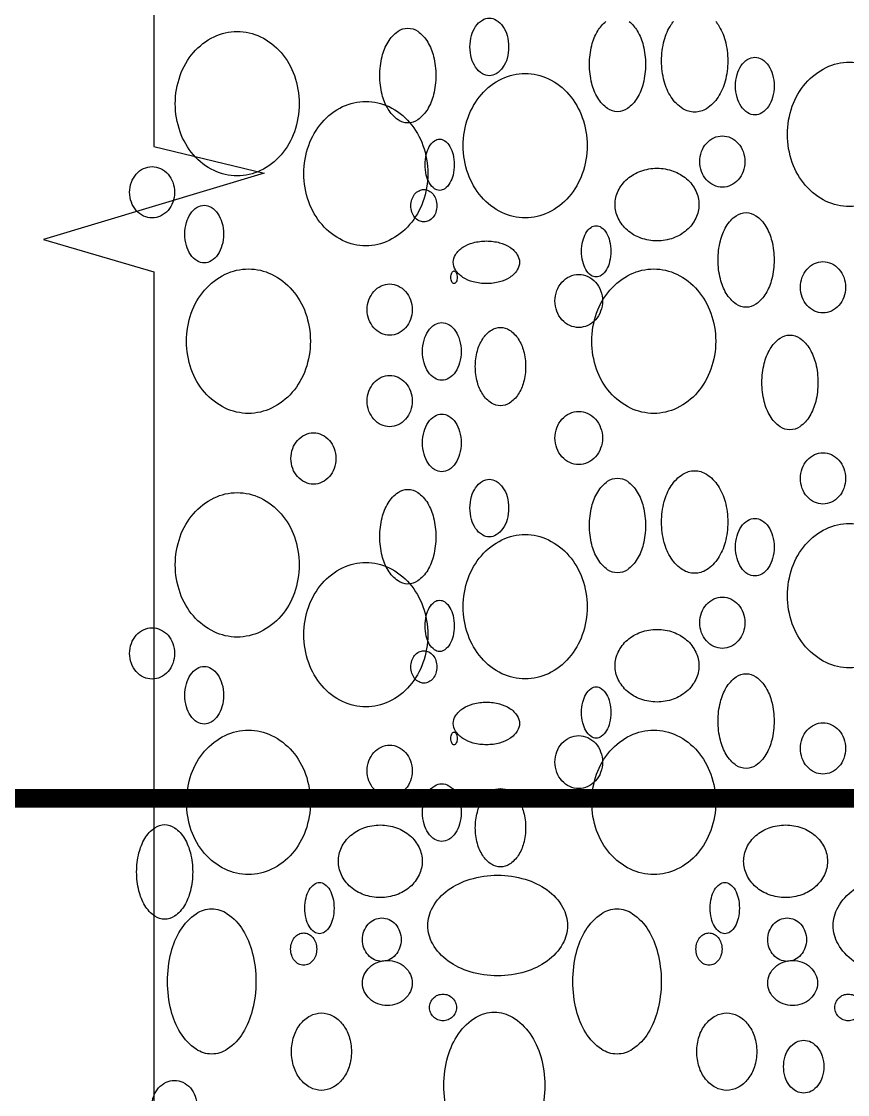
# Model space of a CAD drawing. Header units: millimetres. Extents: x 3355 to 129505, y 4600 to 34300.
# Drawn here: x 115494 to 116138, y 18351 to 19188 of the extents above; entities that cross this region are included whole.
import ezdxf

# ---------------------------------------------------------------- set-up
doc = ezdxf.new("R2010")
doc.units = ezdxf.units.MM
doc.header["$LTSCALE"] = 800
doc.layers.add('S', color=4, linetype='Continuous')

msp = doc.modelspace()

# ---------------------------------------------------------------- linework, layer by layer
at = {"color": 7}
msp.add_lwpolyline([(115597.23211, 21614.47634), (115597.23211, 19090.31967), (115683.15856, 19069.37323), (115511.30566, 19017.81736), (115597.23211, 18992.49816), (115597.23211, 18049.67851)], dxfattribs=at)
at = {"color": 9}
for points in [[(115843.66706, 19167.83528, -0.067900109), (115844.88548, 19176.76606, -0.080164174), (115848.082, 19183.71442, -0.107092999), (115853.31727, 19188.75312, -0.139110607), (115858.74059, 19190.29178, -0.139110607), (115864.1639, 19188.75312, -0.107092999), (115869.39918, 19183.71442, -0.080164174), (115872.59569, 19176.76606, -0.067900109), (115873.81411, 19167.83528, -0.067900109), (115872.59569, 19158.9045, -0.080164174), (115869.39918, 19151.95614, -0.107092999), (115864.1639, 19146.91744, -0.139110607), (115858.74059, 19145.37878, -0.139110607), (115853.31727, 19146.91744, -0.107092999), (115848.082, 19151.95614, -0.080164174), (115844.88548, 19158.9045, -0.067900109)], [(115773.39944, 19145.52374, -0.060179353), (115775.18668, 19160.31924, -0.07363494), (115779.7966, 19171.6165, -0.106843714), (115787.57174, 19180.00758, -0.15384686), (115795.2407, 19182.42448, -0.15384686), (115802.90966, 19180.00758, -0.106843714), (115810.6848, 19171.6165, -0.07363494), (115815.29472, 19160.31924, -0.060179353), (115817.08196, 19145.52374, -0.060179353), (115815.29472, 19130.72825, -0.07363494), (115810.6848, 19119.43099, -0.106843714), (115802.90966, 19111.03991, -0.15384686), (115795.2407, 19108.62301, -0.15384686), (115787.57174, 19111.03991, -0.106843714), (115779.7966, 19119.43099, -0.07363494), (115775.18668, 19130.72825, -0.060179353)], [(115613.95343, 19123.55906, -0.085569179), (115617.73233, 19145.47837, -0.092167427), (115628.09925, 19163.36569, -0.10334543), (115644.1486, 19175.713, -0.112926611), (115662.25029, 19179.85414, -0.112926611), (115680.35198, 19175.713, -0.10334543), (115696.40133, 19163.36569, -0.092167427), (115706.76825, 19145.47837, -0.085569179), (115710.54715, 19123.55906, -0.085569179), (115706.76825, 19101.63975, -0.092167427), (115696.40133, 19083.75243, -0.10334543), (115680.35198, 19071.40512, -0.112926611), (115662.25029, 19067.26398, -0.112926611), (115644.1486, 19071.40512, -0.10334543), (115628.09925, 19083.75243, -0.092167427), (115617.73233, 19101.63975, -0.085569179)], [(116050.65355, 19137.34365, -0.067900109), (116051.87197, 19146.27443, -0.080164174), (116055.06848, 19153.22279, -0.107092999), (116060.30376, 19158.26149, -0.139110607), (116065.72707, 19159.80015, -0.139110607), (116071.15038, 19158.26149, -0.107092999), (116076.38566, 19153.22279, -0.080164174), (116079.58217, 19146.27443, -0.067900109), (116080.80059, 19137.34365, -0.067900109), (116079.58217, 19128.41287, -0.080164174), (116076.38566, 19121.46451, -0.107092999), (116071.15038, 19116.42581, -0.139110607), (116065.72707, 19114.88715, -0.139110607), (116060.30376, 19116.42581, -0.107092999), (116055.06848, 19121.46451, -0.080164174), (116051.87197, 19128.41287, -0.067900109)], [(116091.11171, 19099.60136, -0.085569179), (116094.89062, 19121.52067, -0.092167427), (116105.25754, 19139.40799, -0.10334543), (116121.30689, 19151.7553, -0.112926611), (116139.40858, 19155.89644, -0.112926611), (116157.51027, 19151.7553, -0.10334543), (116173.55962, 19139.40799, -0.092167427), (116183.92653, 19121.52067, -0.085569179), (116187.70544, 19099.60136, -0.085569179), (116183.92653, 19077.68205, -0.092167427), (116173.55962, 19059.79473, -0.10334543), (116157.51027, 19047.44742, -0.112926611), (116139.40858, 19043.30628, -0.112926611), (116121.30689, 19047.44742, -0.10334543), (116105.25754, 19059.79473, -0.092167427), (116094.89062, 19077.68205, -0.085569179)], [(115838.37035, 19090.88948, -0.085569179), (115842.14925, 19112.80879, -0.092167427), (115852.51617, 19130.69611, -0.10334543), (115868.56552, 19143.04342, -0.112926611), (115886.66721, 19147.18455, -0.112926611), (115904.7689, 19143.04342, -0.10334543), (115920.81825, 19130.69611, -0.092167427), (115931.18517, 19112.80879, -0.085569179), (115934.96407, 19090.88948, -0.085569179), (115931.18517, 19068.97017, -0.092167427), (115920.81825, 19051.08284, -0.10334543), (115904.7689, 19038.73553, -0.112926611), (115886.66721, 19034.5944, -0.112926611), (115868.56552, 19038.73553, -0.10334543), (115852.51617, 19051.08284, -0.092167427), (115842.14925, 19068.97017, -0.085569179)], [(115714.17846, 19069.10973, -0.085569179), (115717.95736, 19091.02904, -0.092167427), (115728.32428, 19108.91636, -0.10334543), (115744.37363, 19121.26367, -0.112926611), (115762.47532, 19125.40481, -0.112926611), (115780.57701, 19121.26367, -0.10334543), (115796.62636, 19108.91636, -0.092167427), (115806.99328, 19091.02904, -0.085569179), (115810.77218, 19069.10973, -0.085569179), (115806.99328, 19047.19042, -0.092167427), (115796.62636, 19029.3031, -0.10334543), (115780.57701, 19016.95579, -0.112926611), (115762.47532, 19012.81465, -0.112926611), (115744.37363, 19016.95579, -0.10334543), (115728.32428, 19029.3031, -0.092167427), (115717.95736, 19047.19042, -0.085569179)], [(116022.83806, 19078.46438, -0.087324837), (116024.20514, 19086.23227, -0.093143793), (116027.9738, 19092.60332, -0.102758176), (116033.77959, 19096.98111, -0.110770361), (116040.37259, 19098.45987, -0.110770361), (116046.96558, 19096.98111, -0.102758176), (116052.77137, 19092.60332, -0.093143793), (116056.54003, 19086.23227, -0.087324837), (116057.90712, 19078.46438, -0.087324837), (116056.54003, 19070.69649, -0.093143793), (116052.77137, 19064.32543, -0.102758176), (116046.96558, 19059.94765, -0.110770361), (116040.37259, 19058.46889, -0.110770361), (116033.77959, 19059.94765, -0.102758176), (116027.9738, 19064.32543, -0.093143793), (116024.20514, 19070.69649, -0.087324837)], [(115808.64434, 19075.99506, -0.057953173), (115809.5788, 19084.03014, -0.071605394), (115811.97806, 19090.13401, -0.106462218), (115816.06172, 19094.70073, -0.158574013), (115820.02638, 19095.99055, -0.158574013), (115823.99103, 19094.70073, -0.106462218), (115828.07469, 19090.13401, -0.071605394), (115830.47396, 19084.03014, -0.057953173), (115831.40841, 19075.99506, -0.057953173), (115830.47396, 19067.95999, -0.071605394), (115828.07469, 19061.85611, -0.106462218), (115823.99103, 19057.28939, -0.158574013), (115820.02638, 19055.99957, -0.158574013), (115816.06172, 19057.28939, -0.106462218), (115811.97806, 19061.85611, -0.071605394), (115809.5788, 19067.95999, -0.057953173)], [(115578.36171, 19054.50675, -0.087324837), (115579.72879, 19062.27464, -0.093143793), (115583.49745, 19068.64569, -0.102758176), (115589.30324, 19073.02348, -0.110770361), (115595.89624, 19074.50224, -0.110770361), (115602.48923, 19073.02348, -0.102758176), (115608.29502, 19068.64569, -0.093143793), (115612.06368, 19062.27464, -0.087324837), (115613.43077, 19054.50675, -0.087324837), (115612.06368, 19046.73886, -0.093143793), (115608.29502, 19040.3678, -0.102758176), (115602.48923, 19035.99002, -0.110770361), (115595.89624, 19034.51126, -0.110770361), (115589.30324, 19035.99002, -0.102758176), (115583.49745, 19040.3678, -0.093143793), (115579.72879, 19046.73886, -0.087324837)], [(115989.44117, 19016.64649, -0.086347345), (115976.72865, 19018.85836, -0.092604856), (115966.33141, 19024.93936, -0.103088593), (115959.16894, 19034.33294, -0.111962516), (115956.75904, 19044.96013, -0.111962516), (115959.16894, 19055.58732, -0.103088593), (115966.33141, 19064.9809, -0.092604856), (115976.72865, 19071.0619, -0.086347345), (115989.44117, 19073.27377, -0.086347345), (116002.15368, 19071.0619, -0.092604856), (116012.55092, 19064.9809, -0.103088593), (116019.71339, 19055.58732, -0.111962516), (116022.12329, 19044.96013, -0.111962516), (116019.71339, 19034.33294, -0.103088593), (116012.55092, 19024.93936, -0.092604856), (116002.15368, 19018.85836, -0.086347345)], [(115797.56983, 19044.01449, -0.080624929), (115798.37188, 19048.9561, -0.089212048), (115800.54317, 19052.93292, -0.104832932), (115803.95348, 19055.71439, -0.11938262), (115807.72143, 19056.62705, -0.11938262), (115811.48938, 19055.71439, -0.104832932), (115814.8997, 19052.93292, -0.089212048), (115817.07099, 19048.9561, -0.080624929), (115817.87304, 19044.01449, -0.080624929), (115817.07099, 19039.07288, -0.089212048), (115814.8997, 19035.09606, -0.104832932), (115811.48938, 19032.31459, -0.11938262), (115807.72143, 19031.40193, -0.11938262), (115803.95348, 19032.31459, -0.104832932), (115800.54317, 19035.09606, -0.089212048), (115798.37188, 19039.07288, -0.080624929)], [(115621.42898, 19021.91112, -0.067900109), (115622.6474, 19030.8419, -0.080164174), (115625.84392, 19037.79026, -0.107092999), (115631.07919, 19042.82896, -0.139110607), (115636.50251, 19044.36762, -0.139110607), (115641.92582, 19042.82896, -0.107092999), (115647.1611, 19037.79026, -0.080164174), (115650.35761, 19030.8419, -0.067900109), (115651.57603, 19021.91112, -0.067900109), (115650.35761, 19012.98034, -0.080164174), (115647.1611, 19006.03198, -0.107092999), (115641.92582, 19000.99328, -0.139110607), (115636.50251, 18999.45463, -0.139110607), (115631.07919, 19000.99328, -0.107092999), (115625.84392, 19006.03198, -0.080164174), (115622.6474, 19012.98034, -0.067900109)], [(116037.03482, 19001.77754, -0.060179353), (116038.82206, 19016.57304, -0.07363494), (116043.43198, 19027.8703, -0.106843714), (116051.20712, 19036.26138, -0.15384686), (116058.87608, 19038.67827, -0.15384686), (116066.54504, 19036.26138, -0.106843714), (116074.32018, 19027.8703, -0.07363494), (116078.9301, 19016.57304, -0.060179353), (116080.71734, 19001.77754, -0.060179353), (116078.9301, 18986.98204, -0.07363494), (116074.32018, 18975.68478, -0.106843714), (116066.54504, 18967.29371, -0.15384686), (116058.87608, 18964.87681, -0.15384686), (116051.20712, 18967.29371, -0.106843714), (116043.43198, 18975.68478, -0.07363494), (116038.82206, 18986.98204, -0.060179353)], [(115930.65739, 19008.47787, -0.057953173), (115931.59185, 19016.51294, -0.071605394), (115933.99111, 19022.61681, -0.106462218), (115938.07477, 19027.18354, -0.158574013), (115942.03943, 19028.47336, -0.158574013), (115946.00408, 19027.18354, -0.106462218), (115950.08774, 19022.61681, -0.071605394), (115952.48701, 19016.51294, -0.057953173), (115953.42146, 19008.47787, -0.057953173), (115952.48701, 19000.44279, -0.071605394), (115950.08774, 18994.33892, -0.106462218), (115946.00408, 18989.77219, -0.158574013), (115942.03943, 18988.48238, -0.158574013), (115938.07477, 18989.77219, -0.106462218), (115933.99111, 18994.33892, -0.071605394), (115931.59185, 19000.44279, -0.057953173)], [(115830.62209, 18999.93252, -0.144079947), (115832.36661, 19005.86085, -0.107177159), (115838.19055, 19011.67871, -0.077931157), (115846.15515, 19015.19533, -0.065152289), (115856.46241, 19016.54414, -0.065152289), (115866.76967, 19015.19533, -0.077931157), (115874.73427, 19011.67871, -0.107177159), (115880.5582, 19005.86085, -0.144079947), (115882.30273, 18999.93252, -0.144079947), (115880.5582, 18994.00418, -0.107177159), (115874.73427, 18988.18633, -0.077931157), (115866.76967, 18984.6697, -0.065152289), (115856.46241, 18983.32089, -0.065152289), (115846.15515, 18984.6697, -0.077931157), (115838.19055, 18988.18633, -0.107177159), (115832.36661, 18994.00418, -0.144079947)], [(116101.27497, 18980.45562, -0.087324837), (116102.64206, 18988.22352, -0.093143793), (116106.41072, 18994.59457, -0.102758176), (116112.21651, 18998.97235, -0.110770361), (116118.8095, 19000.45111, -0.110770361), (116125.4025, 18998.97235, -0.102758176), (116131.20829, 18994.59457, -0.093143793), (116134.97695, 18988.22352, -0.087324837), (116136.34403, 18980.45562, -0.087324837), (116134.97695, 18972.68773, -0.093143793), (116131.20829, 18966.31668, -0.102758176), (116125.4025, 18961.93889, -0.110770361), (116118.8095, 18960.46013, -0.110770361), (116112.21651, 18961.93889, -0.102758176), (116106.41072, 18966.31668, -0.093143793), (116102.64206, 18972.68773, -0.087324837)], [(115622.66869, 18938.43139, -0.085569179), (115626.4476, 18960.3507, -0.092167427), (115636.81452, 18978.23802, -0.10334543), (115652.86386, 18990.58533, -0.112926611), (115670.96555, 18994.72647, -0.112926611), (115689.06725, 18990.58533, -0.10334543), (115705.11659, 18978.23802, -0.092167427), (115715.48351, 18960.3507, -0.085569179), (115719.26242, 18938.43139, -0.085569179), (115715.48351, 18916.51208, -0.092167427), (115705.11659, 18898.62476, -0.10334543), (115689.06725, 18886.27745, -0.112926611), (115670.96555, 18882.13631, -0.112926611), (115652.86386, 18886.27745, -0.10334543), (115636.81452, 18898.62476, -0.092167427), (115626.4476, 18916.51208, -0.085569179)], [(115828.77628, 18988.2473, -0.05109978), (115828.98025, 18990.2379, -0.06494859), (115829.49709, 18991.72766, -0.104203165), (115830.4036, 18992.86881, -0.174703298), (115831.23728, 18993.16927, -0.174703298), (115832.07097, 18992.86881, -0.104203165), (115832.97748, 18991.72766, -0.06494859), (115833.49432, 18990.2379, -0.05109978), (115833.69829, 18988.2473, -0.05109978), (115833.49432, 18986.25671, -0.06494859), (115832.97748, 18984.76695, -0.104203165), (115832.07097, 18983.6258, -0.174703298), (115831.23728, 18983.32534, -0.174703298), (115830.4036, 18983.6258, -0.104203165), (115829.49709, 18984.76695, -0.06494859), (115828.98025, 18986.25671, -0.05109978)], [(115928.43469, 18949.12936, -0.108817981), (115921.45387, 18950.66685, -0.102186017), (115915.34417, 18955.18954, -0.094020985), (115911.3604, 18961.79931, -0.08896323), (115909.92191, 18969.8201, -0.08896323), (115911.3604, 18977.84088, -0.094020985), (115915.34417, 18984.45066, -0.102186017), (115921.45387, 18988.97335, -0.108817981), (115928.43469, 18990.51083, -0.108817981), (115935.41551, 18988.97335, -0.102186017), (115941.5252, 18984.45066, -0.094020985), (115945.50897, 18977.84088, -0.08896323), (115946.94747, 18969.8201, -0.08896323), (115945.50897, 18961.79931, -0.094020985), (115941.5252, 18955.18954, -0.102186017), (115935.41551, 18950.66685, -0.108817981)], [(115938.59538, 18938.43139, -0.085569179), (115942.37428, 18960.3507, -0.092167427), (115952.7412, 18978.23802, -0.10334543), (115968.79055, 18990.58533, -0.112926611), (115986.89224, 18994.72647, -0.112926611), (116004.99393, 18990.58533, -0.10334543), (116021.04328, 18978.23802, -0.092167427), (116031.4102, 18960.3507, -0.085569179), (116035.1891, 18938.43139, -0.085569179), (116031.4102, 18916.51208, -0.092167427), (116021.04328, 18898.62476, -0.10334543), (116004.99393, 18886.27745, -0.112926611), (115986.89224, 18882.13631, -0.112926611), (115968.79055, 18886.27745, -0.10334543), (115952.7412, 18898.62476, -0.092167427), (115942.37428, 18916.51208, -0.085569179)], [(115763.56017, 18963.03185, -0.087324837), (115764.92726, 18970.79975, -0.093143793), (115768.69592, 18977.1708, -0.102758176), (115774.50171, 18981.54858, -0.110770361), (115781.0947, 18983.02734, -0.110770361), (115787.6877, 18981.54858, -0.102758176), (115793.49349, 18977.1708, -0.093143793), (115797.26215, 18970.79975, -0.087324837), (115798.62923, 18963.03185, -0.087324837), (115797.26215, 18955.26396, -0.093143793), (115793.49349, 18948.89291, -0.102758176), (115787.6877, 18944.51513, -0.110770361), (115781.0947, 18943.03636, -0.110770361), (115774.50171, 18944.51513, -0.102758176), (115768.69592, 18948.89291, -0.093143793), (115764.92726, 18955.26396, -0.087324837)], [(115806.62745, 18930.43623, -0.067900109), (115807.84587, 18939.36701, -0.080164174), (115811.04238, 18946.31537, -0.107092999), (115816.27766, 18951.35407, -0.139110607), (115821.70097, 18952.89273, -0.139110607), (115827.12428, 18951.35407, -0.107092999), (115832.35956, 18946.31537, -0.080164174), (115835.55607, 18939.36701, -0.067900109), (115836.77449, 18930.43623, -0.067900109), (115835.55607, 18921.50545, -0.080164174), (115832.35956, 18914.55709, -0.107092999), (115827.12428, 18909.51839, -0.139110607), (115821.70097, 18907.97973, -0.139110607), (115816.27766, 18909.51839, -0.107092999), (115811.04238, 18914.55709, -0.080164174), (115807.84587, 18921.50545, -0.067900109)], [(115847.81893, 18918.63773, -0.065152338), (115849.41114, 18930.80495, -0.077931198), (115853.56234, 18940.20678, -0.107177159), (115860.43005, 18947.08165, -0.144079855), (115867.42816, 18949.14097, -0.144079855), (115874.42628, 18947.08165, -0.107177159), (115881.29398, 18940.20678, -0.077931198), (115885.44519, 18930.80495, -0.065152338), (115887.03739, 18918.63773, -0.065152338), (115885.44519, 18906.47051, -0.077931198), (115881.29398, 18897.06869, -0.107177159), (115874.42628, 18890.19382, -0.144079855), (115867.42816, 18888.13449, -0.144079855), (115860.43005, 18890.19382, -0.107177159), (115853.56234, 18897.06869, -0.077931198), (115849.41114, 18906.47051, -0.065152338)], [(116071.22318, 18906.2646, -0.060179353), (116073.01042, 18921.06009, -0.07363494), (116077.62033, 18932.35735, -0.106843714), (116085.39548, 18940.74843, -0.15384686), (116093.06444, 18943.16533, -0.15384686), (116100.73339, 18940.74843, -0.106843714), (116108.50854, 18932.35735, -0.07363494), (116113.11845, 18921.06009, -0.060179353), (116114.90569, 18906.2646, -0.060179353), (116113.11845, 18891.4691, -0.07363494), (116108.50854, 18880.17184, -0.106843714), (116100.73339, 18871.78076, -0.15384686), (116093.06444, 18869.36386, -0.15384686), (116085.39548, 18871.78076, -0.106843714), (116077.62033, 18880.17184, -0.07363494), (116073.01042, 18891.4691, -0.060179353)], [(115763.56017, 18891.78291, -0.087324837), (115764.92726, 18899.5508, -0.093143793), (115768.69592, 18905.92186, -0.102758176), (115774.50171, 18910.29964, -0.110770361), (115781.0947, 18911.7784, -0.110770361), (115787.6877, 18910.29964, -0.102758176), (115793.49349, 18905.92186, -0.093143793), (115797.26215, 18899.5508, -0.087324837), (115798.62923, 18891.78291, -0.087324837), (115797.26215, 18884.01502, -0.093143793), (115793.49349, 18877.64396, -0.102758176), (115787.6877, 18873.26618, -0.110770361), (115781.0947, 18871.78742, -0.110770361), (115774.50171, 18873.26618, -0.102758176), (115768.69592, 18877.64396, -0.093143793), (115764.92726, 18884.01502, -0.087324837)], [(115806.62745, 18859.18728, -0.067900109), (115807.84587, 18868.11806, -0.080164174), (115811.04238, 18875.06643, -0.107092999), (115816.27766, 18880.10513, -0.139110607), (115821.70097, 18881.64378, -0.139110607), (115827.12428, 18880.10513, -0.107092999), (115832.35956, 18875.06643, -0.080164174), (115835.55607, 18868.11806, -0.067900109), (115836.77449, 18859.18728, -0.067900109), (115835.55607, 18850.2565, -0.080164174), (115832.35956, 18843.30814, -0.107092999), (115827.12428, 18838.26944, -0.139110607), (115821.70097, 18836.73079, -0.139110607), (115816.27766, 18838.26944, -0.107092999), (115811.04238, 18843.30814, -0.080164174), (115807.84587, 18850.2565, -0.067900109)], [(115928.43469, 18842.2559, -0.108817981), (115921.45387, 18843.79339, -0.102186017), (115915.34417, 18848.31608, -0.094020985), (115911.3604, 18854.92585, -0.08896323), (115909.92191, 18862.94664, -0.08896323), (115911.3604, 18870.96742, -0.094020985), (115915.34417, 18877.5772, -0.102186017), (115921.45387, 18882.09989, -0.108817981), (115928.43469, 18883.63737, -0.108817981), (115935.41551, 18882.09989, -0.102186017), (115941.5252, 18877.5772, -0.094020985), (115945.50897, 18870.96742, -0.08896323), (115946.94747, 18862.94664, -0.08896323), (115945.50897, 18854.92585, -0.094020985), (115941.5252, 18848.31608, -0.102186017), (115935.41551, 18843.79339, -0.108817981)], [(115704.14303, 18846.9964, -0.087324837), (115705.51012, 18854.76429, -0.093143793), (115709.27878, 18861.13535, -0.102758176), (115715.08457, 18865.51313, -0.110770361), (115721.67756, 18866.99189, -0.110770361), (115728.27056, 18865.51313, -0.102758176), (115734.07635, 18861.13535, -0.093143793), (115737.84501, 18854.76429, -0.087324837), (115739.21209, 18846.9964, -0.087324837), (115737.84501, 18839.22851, -0.093143793), (115734.07635, 18832.85745, -0.102758176), (115728.27056, 18828.47967, -0.110770361), (115721.67756, 18827.00091, -0.110770361), (115715.08457, 18828.47967, -0.102758176), (115709.27878, 18832.85745, -0.093143793), (115705.51012, 18839.22851, -0.087324837)], [(116101.27497, 18831.48048, -0.087324837), (116102.64206, 18839.24837, -0.093143793), (116106.41072, 18845.61942, -0.102758176), (116112.21651, 18849.99721, -0.110770361), (116118.8095, 18851.47597, -0.110770361), (116125.4025, 18849.99721, -0.102758176), (116131.20829, 18845.61942, -0.093143793), (116134.97695, 18839.24837, -0.087324837), (116136.34403, 18831.48048, -0.087324837), (116134.97695, 18823.71259, -0.093143793), (116131.20829, 18817.34153, -0.102758176), (116125.4025, 18812.96375, -0.110770361), (116118.8095, 18811.48499, -0.110770361), (116112.21651, 18812.96375, -0.102758176), (116106.41072, 18817.34153, -0.093143793), (116102.64206, 18823.71259, -0.087324837)], [(115843.66706, 18808.35197, -0.067900109), (115844.88548, 18817.28275, -0.080164174), (115848.082, 18824.23111, -0.107092999), (115853.31727, 18829.26981, -0.139110607), (115858.74059, 18830.80847, -0.139110607), (115864.1639, 18829.26981, -0.107092999), (115869.39918, 18824.23111, -0.080164174), (115872.59569, 18817.28275, -0.067900109), (115873.81411, 18808.35197, -0.067900109), (115872.59569, 18799.42119, -0.080164174), (115869.39918, 18792.47283, -0.107092999), (115864.1639, 18787.43413, -0.139110607), (115858.74059, 18785.89547, -0.139110607), (115853.31727, 18787.43413, -0.107092999), (115848.082, 18792.47283, -0.080164174), (115844.88548, 18799.42119, -0.067900109)], [(115936.80979, 18794.75232, -0.060179353), (115938.59703, 18809.54782, -0.07363494), (115943.20695, 18820.84508, -0.106843714), (115950.98209, 18829.23615, -0.15384686), (115958.65105, 18831.65305, -0.15384686), (115966.32001, 18829.23615, -0.106843714), (115974.09515, 18820.84508, -0.07363494), (115978.70507, 18809.54782, -0.060179353), (115980.49231, 18794.75232, -0.060179353), (115978.70507, 18779.95682, -0.07363494), (115974.09515, 18768.65956, -0.106843714), (115966.32001, 18760.26848, -0.15384686), (115958.65105, 18757.85159, -0.15384686), (115950.98209, 18760.26848, -0.106843714), (115943.20695, 18768.65956, -0.07363494), (115938.59703, 18779.95682, -0.060179353)], [(115992.94545, 18797.46206, -0.065496378), (115995.04243, 18813.40181, -0.078216269), (116000.51391, 18825.72917, -0.107176318), (116009.55425, 18834.73377, -0.143441845), (116018.78581, 18837.43779, -0.143441845), (116028.01737, 18834.73377, -0.107176318), (116037.05771, 18825.72917, -0.078216269), (116042.52919, 18813.40181, -0.065496378), (116044.62618, 18797.46206, -0.065496378), (116042.52919, 18781.52231, -0.078216269), (116037.05771, 18769.19495, -0.107176318), (116028.01737, 18760.19035, -0.143441845), (116018.78581, 18757.48633, -0.143441845), (116009.55425, 18760.19035, -0.107176318), (116000.51391, 18769.19495, -0.078216269), (115995.04243, 18781.52231, -0.065496378)], [(115773.39944, 18786.04043, -0.060179353), (115775.18668, 18800.83593, -0.07363494), (115779.7966, 18812.13319, -0.106843714), (115787.57174, 18820.52427, -0.15384686), (115795.2407, 18822.94117, -0.15384686), (115802.90966, 18820.52427, -0.106843714), (115810.6848, 18812.13319, -0.07363494), (115815.29472, 18800.83593, -0.060179353), (115817.08196, 18786.04043, -0.060179353), (115815.29472, 18771.24493, -0.07363494), (115810.6848, 18759.94768, -0.106843714), (115802.90966, 18751.5566, -0.15384686), (115795.2407, 18749.1397, -0.15384686), (115787.57174, 18751.5566, -0.106843714), (115779.7966, 18759.94768, -0.07363494), (115775.18668, 18771.24493, -0.060179353)], [(115613.95343, 18764.07575, -0.085569179), (115617.73233, 18785.99506, -0.092167427), (115628.09925, 18803.88238, -0.10334543), (115644.1486, 18816.22969, -0.112926611), (115662.25029, 18820.37083, -0.112926611), (115680.35198, 18816.22969, -0.10334543), (115696.40133, 18803.88238, -0.092167427), (115706.76825, 18785.99506, -0.085569179), (115710.54715, 18764.07575, -0.085569179), (115706.76825, 18742.15644, -0.092167427), (115696.40133, 18724.26912, -0.10334543), (115680.35198, 18711.92181, -0.112926611), (115662.25029, 18707.78067, -0.112926611), (115644.1486, 18711.92181, -0.10334543), (115628.09925, 18724.26912, -0.092167427), (115617.73233, 18742.15644, -0.085569179)], [(116050.65355, 18777.86034, -0.067900109), (116051.87197, 18786.79112, -0.080164174), (116055.06848, 18793.73948, -0.107092999), (116060.30376, 18798.77818, -0.139110607), (116065.72707, 18800.31683, -0.139110607), (116071.15038, 18798.77818, -0.107092999), (116076.38566, 18793.73948, -0.080164174), (116079.58217, 18786.79112, -0.067900109), (116080.80059, 18777.86034, -0.067900109), (116079.58217, 18768.92956, -0.080164174), (116076.38566, 18761.9812, -0.107092999), (116071.15038, 18756.9425, -0.139110607), (116065.72707, 18755.40384, -0.139110607), (116060.30376, 18756.9425, -0.107092999), (116055.06848, 18761.9812, -0.080164174), (116051.87197, 18768.92956, -0.067900109)], [(116091.11171, 18740.11805, -0.085569179), (116094.89062, 18762.03736, -0.092167427), (116105.25754, 18779.92468, -0.10334543), (116121.30689, 18792.27199, -0.112926611), (116139.40858, 18796.41313, -0.112926611), (116157.51027, 18792.27199, -0.10334543), (116173.55962, 18779.92468, -0.092167427), (116183.92653, 18762.03736, -0.085569179), (116187.70544, 18740.11805, -0.085569179), (116183.92653, 18718.19874, -0.092167427), (116173.55962, 18700.31142, -0.10334543), (116157.51027, 18687.96411, -0.112926611), (116139.40858, 18683.82297, -0.112926611), (116121.30689, 18687.96411, -0.10334543), (116105.25754, 18700.31142, -0.092167427), (116094.89062, 18718.19874, -0.085569179)], [(115838.37035, 18731.40617, -0.085569179), (115842.14925, 18753.32548, -0.092167427), (115852.51617, 18771.2128, -0.10334543), (115868.56552, 18783.56011, -0.112926611), (115886.66721, 18787.70124, -0.112926611), (115904.7689, 18783.56011, -0.10334543), (115920.81825, 18771.2128, -0.092167427), (115931.18517, 18753.32548, -0.085569179), (115934.96407, 18731.40617, -0.085569179), (115931.18517, 18709.48685, -0.092167427), (115920.81825, 18691.59953, -0.10334543), (115904.7689, 18679.25222, -0.112926611), (115886.66721, 18675.11109, -0.112926611), (115868.56552, 18679.25222, -0.10334543), (115852.51617, 18691.59953, -0.092167427), (115842.14925, 18709.48685, -0.085569179)], [(115714.17846, 18709.62642, -0.085569179), (115717.95736, 18731.54573, -0.092167427), (115728.32428, 18749.43305, -0.10334543), (115744.37363, 18761.78036, -0.112926611), (115762.47532, 18765.9215, -0.112926611), (115780.57701, 18761.78036, -0.10334543), (115796.62636, 18749.43305, -0.092167427), (115806.99328, 18731.54573, -0.085569179), (115810.77218, 18709.62642, -0.085569179), (115806.99328, 18687.70711, -0.092167427), (115796.62636, 18669.81979, -0.10334543), (115780.57701, 18657.47248, -0.112926611), (115762.47532, 18653.33134, -0.112926611), (115744.37363, 18657.47248, -0.10334543), (115728.32428, 18669.81979, -0.092167427), (115717.95736, 18687.70711, -0.085569179)], [(116022.83806, 18718.98107, -0.087324837), (116024.20514, 18726.74896, -0.093143793), (116027.9738, 18733.12001, -0.102758176), (116033.77959, 18737.4978, -0.110770361), (116040.37259, 18738.97656, -0.110770361), (116046.96558, 18737.4978, -0.102758176), (116052.77137, 18733.12001, -0.093143793), (116056.54003, 18726.74896, -0.087324837), (116057.90712, 18718.98107, -0.087324837), (116056.54003, 18711.21318, -0.093143793), (116052.77137, 18704.84212, -0.102758176), (116046.96558, 18700.46434, -0.110770361), (116040.37259, 18698.98558, -0.110770361), (116033.77959, 18700.46434, -0.102758176), (116027.9738, 18704.84212, -0.093143793), (116024.20514, 18711.21318, -0.087324837)], [(115808.64434, 18716.51175, -0.057953173), (115809.5788, 18724.54682, -0.071605394), (115811.97806, 18730.6507, -0.106462218), (115816.06172, 18735.21742, -0.158574013), (115820.02638, 18736.50724, -0.158574013), (115823.99103, 18735.21742, -0.106462218), (115828.07469, 18730.6507, -0.071605394), (115830.47396, 18724.54682, -0.057953173), (115831.40841, 18716.51175, -0.057953173), (115830.47396, 18708.47668, -0.071605394), (115828.07469, 18702.3728, -0.106462218), (115823.99103, 18697.80608, -0.158574013), (115820.02638, 18696.51626, -0.158574013), (115816.06172, 18697.80608, -0.106462218), (115811.97806, 18702.3728, -0.071605394), (115809.5788, 18708.47668, -0.057953173)], [(115578.36171, 18695.02344, -0.087324837), (115579.72879, 18702.79133, -0.093143793), (115583.49745, 18709.16238, -0.102758176), (115589.30324, 18713.54017, -0.110770361), (115595.89624, 18715.01893, -0.110770361), (115602.48923, 18713.54017, -0.102758176), (115608.29502, 18709.16238, -0.093143793), (115612.06368, 18702.79133, -0.087324837), (115613.43077, 18695.02344, -0.087324837), (115612.06368, 18687.25555, -0.093143793), (115608.29502, 18680.88449, -0.102758176), (115602.48923, 18676.50671, -0.110770361), (115595.89624, 18675.02795, -0.110770361), (115589.30324, 18676.50671, -0.102758176), (115583.49745, 18680.88449, -0.093143793), (115579.72879, 18687.25555, -0.087324837)], [(115989.44117, 18657.16318, -0.086347345), (115976.72865, 18659.37505, -0.092604856), (115966.33141, 18665.45605, -0.103088593), (115959.16894, 18674.84963, -0.111962516), (115956.75904, 18685.47682, -0.111962516), (115959.16894, 18696.10401, -0.103088593), (115966.33141, 18705.49759, -0.092604856), (115976.72865, 18711.57859, -0.086347345), (115989.44117, 18713.79046, -0.086347345), (116002.15368, 18711.57859, -0.092604856), (116012.55092, 18705.49759, -0.103088593), (116019.71339, 18696.10401, -0.111962516), (116022.12329, 18685.47682, -0.111962516), (116019.71339, 18674.84963, -0.103088593), (116012.55092, 18665.45605, -0.092604856), (116002.15368, 18659.37505, -0.086347345)], [(115797.56983, 18684.53118, -0.080624929), (115798.37188, 18689.47279, -0.089212048), (115800.54317, 18693.44961, -0.104832932), (115803.95348, 18696.23108, -0.11938262), (115807.72143, 18697.14374, -0.11938262), (115811.48938, 18696.23108, -0.104832932), (115814.8997, 18693.44961, -0.089212048), (115817.07099, 18689.47279, -0.080624929), (115817.87304, 18684.53118, -0.080624929), (115817.07099, 18679.58957, -0.089212048), (115814.8997, 18675.61275, -0.104832932), (115811.48938, 18672.83128, -0.11938262), (115807.72143, 18671.91862, -0.11938262), (115803.95348, 18672.83128, -0.104832932), (115800.54317, 18675.61275, -0.089212048), (115798.37188, 18679.58957, -0.080624929)], [(115621.42898, 18662.42781, -0.067900109), (115622.6474, 18671.35859, -0.080164174), (115625.84392, 18678.30695, -0.107092999), (115631.07919, 18683.34565, -0.139110607), (115636.50251, 18684.88431, -0.139110607), (115641.92582, 18683.34565, -0.107092999), (115647.1611, 18678.30695, -0.080164174), (115650.35761, 18671.35859, -0.067900109), (115651.57603, 18662.42781, -0.067900109), (115650.35761, 18653.49703, -0.080164174), (115647.1611, 18646.54867, -0.107092999), (115641.92582, 18641.50997, -0.139110607), (115636.50251, 18639.97132, -0.139110607), (115631.07919, 18641.50997, -0.107092999), (115625.84392, 18646.54867, -0.080164174), (115622.6474, 18653.49703, -0.067900109)], [(116037.03482, 18642.29423, -0.060179353), (116038.82206, 18657.08973, -0.07363494), (116043.43198, 18668.38699, -0.106843714), (116051.20712, 18676.77807, -0.15384686), (116058.87608, 18679.19496, -0.15384686), (116066.54504, 18676.77807, -0.106843714), (116074.32018, 18668.38699, -0.07363494), (116078.9301, 18657.08973, -0.060179353), (116080.71734, 18642.29423, -0.060179353), (116078.9301, 18627.49873, -0.07363494), (116074.32018, 18616.20147, -0.106843714), (116066.54504, 18607.81039, -0.15384686), (116058.87608, 18605.3935, -0.15384686), (116051.20712, 18607.81039, -0.106843714), (116043.43198, 18616.20147, -0.07363494), (116038.82206, 18627.49873, -0.060179353)], [(115930.65739, 18648.99456, -0.057953173), (115931.59185, 18657.02963, -0.071605394), (115933.99111, 18663.1335, -0.106462218), (115938.07477, 18667.70023, -0.158574013), (115942.03943, 18668.99005, -0.158574013), (115946.00408, 18667.70023, -0.106462218), (115950.08774, 18663.1335, -0.071605394), (115952.48701, 18657.02963, -0.057953173), (115953.42146, 18648.99456, -0.057953173), (115952.48701, 18640.95948, -0.071605394), (115950.08774, 18634.85561, -0.106462218), (115946.00408, 18630.28888, -0.158574013), (115942.03943, 18628.99907, -0.158574013), (115938.07477, 18630.28888, -0.106462218), (115933.99111, 18634.85561, -0.071605394), (115931.59185, 18640.95948, -0.057953173)], [(115830.62209, 18640.44921, -0.144079947), (115832.36661, 18646.37754, -0.107177159), (115838.19055, 18652.1954, -0.077931157), (115846.15515, 18655.71202, -0.065152289), (115856.46241, 18657.06083, -0.065152289), (115866.76967, 18655.71202, -0.077931157), (115874.73427, 18652.1954, -0.107177159), (115880.5582, 18646.37754, -0.144079947), (115882.30273, 18640.44921, -0.144079947), (115880.5582, 18634.52087, -0.107177159), (115874.73427, 18628.70301, -0.077931157), (115866.76967, 18625.18639, -0.065152289), (115856.46241, 18623.83758, -0.065152289), (115846.15515, 18625.18639, -0.077931157), (115838.19055, 18628.70301, -0.107177159), (115832.36661, 18634.52087, -0.144079947)], [(116101.27497, 18620.97231, -0.087324837), (116102.64206, 18628.7402, -0.093143793), (116106.41072, 18635.11126, -0.102758176), (116112.21651, 18639.48904, -0.110770361), (116118.8095, 18640.9678, -0.110770361), (116125.4025, 18639.48904, -0.102758176), (116131.20829, 18635.11126, -0.093143793), (116134.97695, 18628.7402, -0.087324837), (116136.34403, 18620.97231, -0.087324837), (116134.97695, 18613.20442, -0.093143793), (116131.20829, 18606.83337, -0.102758176), (116125.4025, 18602.45558, -0.110770361), (116118.8095, 18600.97682, -0.110770361), (116112.21651, 18602.45558, -0.102758176), (116106.41072, 18606.83337, -0.093143793), (116102.64206, 18613.20442, -0.087324837)], [(115622.66869, 18578.94808, -0.085569179), (115626.4476, 18600.86739, -0.092167427), (115636.81452, 18618.75471, -0.10334543), (115652.86386, 18631.10202, -0.112926611), (115670.96555, 18635.24316, -0.112926611), (115689.06725, 18631.10202, -0.10334543), (115705.11659, 18618.75471, -0.092167427), (115715.48351, 18600.86739, -0.085569179), (115719.26242, 18578.94808, -0.085569179), (115715.48351, 18557.02877, -0.092167427), (115705.11659, 18539.14145, -0.10334543), (115689.06725, 18526.79414, -0.112926611), (115670.96555, 18522.653, -0.112926611), (115652.86386, 18526.79414, -0.10334543), (115636.81452, 18539.14145, -0.092167427), (115626.4476, 18557.02877, -0.085569179)], [(115828.77628, 18628.76399, -0.05109978), (115828.98025, 18630.75459, -0.06494859), (115829.49709, 18632.24435, -0.104203165), (115830.4036, 18633.3855, -0.174703298), (115831.23728, 18633.68596, -0.174703298), (115832.07097, 18633.3855, -0.104203165), (115832.97748, 18632.24435, -0.06494859), (115833.49432, 18630.75459, -0.05109978), (115833.69829, 18628.76399, -0.05109978), (115833.49432, 18626.7734, -0.06494859), (115832.97748, 18625.28364, -0.104203165), (115832.07097, 18624.14249, -0.174703298), (115831.23728, 18623.84203, -0.174703298), (115830.4036, 18624.14249, -0.104203165), (115829.49709, 18625.28364, -0.06494859), (115828.98025, 18626.7734, -0.05109978)], [(115928.43469, 18589.64605, -0.108817981), (115921.45387, 18591.18354, -0.102186017), (115915.34417, 18595.70623, -0.094020985), (115911.3604, 18602.316, -0.08896323), (115909.92191, 18610.33679, -0.08896323), (115911.3604, 18618.35757, -0.094020985), (115915.34417, 18624.96735, -0.102186017), (115921.45387, 18629.49004, -0.108817981), (115928.43469, 18631.02752, -0.108817981), (115935.41551, 18629.49004, -0.102186017), (115941.5252, 18624.96735, -0.094020985), (115945.50897, 18618.35757, -0.08896323), (115946.94747, 18610.33679, -0.08896323), (115945.50897, 18602.316, -0.094020985), (115941.5252, 18595.70623, -0.102186017), (115935.41551, 18591.18354, -0.108817981)], [(115938.59538, 18578.94808, -0.085569179), (115942.37428, 18600.86739, -0.092167427), (115952.7412, 18618.75471, -0.10334543), (115968.79055, 18631.10202, -0.112926611), (115986.89224, 18635.24316, -0.112926611), (116004.99393, 18631.10202, -0.10334543), (116021.04328, 18618.75471, -0.092167427), (116031.4102, 18600.86739, -0.085569179), (116035.1891, 18578.94808, -0.085569179), (116031.4102, 18557.02877, -0.092167427), (116021.04328, 18539.14145, -0.10334543), (116004.99393, 18526.79414, -0.112926611), (115986.89224, 18522.653, -0.112926611), (115968.79055, 18526.79414, -0.10334543), (115952.7412, 18539.14145, -0.092167427), (115942.37428, 18557.02877, -0.085569179)], [(115763.56017, 18603.54854, -0.087324837), (115764.92726, 18611.31644, -0.093143793), (115768.69592, 18617.68749, -0.102758176), (115774.50171, 18622.06527, -0.110770361), (115781.0947, 18623.54403, -0.110770361), (115787.6877, 18622.06527, -0.102758176), (115793.49349, 18617.68749, -0.093143793), (115797.26215, 18611.31644, -0.087324837), (115798.62923, 18603.54854, -0.087324837), (115797.26215, 18595.78065, -0.093143793), (115793.49349, 18589.4096, -0.102758176), (115787.6877, 18585.03182, -0.110770361), (115781.0947, 18583.55305, -0.110770361), (115774.50171, 18585.03182, -0.102758176), (115768.69592, 18589.4096, -0.093143793), (115764.92726, 18595.78065, -0.087324837)], [(115806.62745, 18570.95292, -0.067900109), (115807.84587, 18579.8837, -0.080164174), (115811.04238, 18586.83206, -0.107092999), (115816.27766, 18591.87076, -0.139110607), (115821.70097, 18593.40942, -0.139110607), (115827.12428, 18591.87076, -0.107092999), (115832.35956, 18586.83206, -0.080164174), (115835.55607, 18579.8837, -0.067900109), (115836.77449, 18570.95292, -0.067900109), (115835.55607, 18562.02214, -0.080164174), (115832.35956, 18555.07378, -0.107092999), (115827.12428, 18550.03508, -0.139110607), (115821.70097, 18548.49642, -0.139110607), (115816.27766, 18550.03508, -0.107092999), (115811.04238, 18555.07378, -0.080164174), (115807.84587, 18562.02214, -0.067900109)], [(115847.81893, 18559.15442, -0.065152338), (115849.41114, 18571.32164, -0.077931198), (115853.56234, 18580.72347, -0.107177159), (115860.43005, 18587.59834, -0.144079855), (115867.42816, 18589.65766, -0.144079855), (115874.42628, 18587.59834, -0.107177159), (115881.29398, 18580.72347, -0.077931198), (115885.44519, 18571.32164, -0.065152338), (115887.03739, 18559.15442, -0.065152338), (115885.44519, 18546.9872, -0.077931198), (115881.29398, 18537.58537, -0.107177159), (115874.42628, 18530.71051, -0.144079855), (115867.42816, 18528.65118, -0.144079855), (115860.43005, 18530.71051, -0.107177159), (115853.56234, 18537.58537, -0.077931198), (115849.41114, 18546.9872, -0.065152338)], [(115583.8434, 18524.68375, -0.060179353), (115585.63064, 18539.47925, -0.07363494), (115590.24055, 18550.77651, -0.106843714), (115598.01569, 18559.16759, -0.15384686), (115605.68465, 18561.58449, -0.15384686), (115613.35361, 18559.16759, -0.106843714), (115621.12875, 18550.77651, -0.07363494), (115625.73867, 18539.47925, -0.060179353), (115627.52591, 18524.68375, -0.060179353), (115625.73867, 18509.88825, -0.07363494), (115621.12875, 18498.591, -0.106843714), (115613.35361, 18490.19992, -0.15384686), (115605.68465, 18487.78302, -0.15384686), (115598.01569, 18490.19992, -0.106843714), (115590.24055, 18498.591, -0.07363494), (115585.63064, 18509.88825, -0.060179353)], [(115773.73951, 18504.70509, -0.086347345), (115761.02699, 18506.91697, -0.092604856), (115750.62976, 18512.99796, -0.103088593), (115743.46729, 18522.39155, -0.111962516), (115741.05738, 18533.01873, -0.111962516), (115743.46729, 18543.64592, -0.103088593), (115750.62976, 18553.0395, -0.092604856), (115761.02699, 18559.1205, -0.086347345), (115773.73951, 18561.33238, -0.086347345), (115786.45203, 18559.1205, -0.092604856), (115796.84926, 18553.0395, -0.103088593), (115804.01173, 18543.64592, -0.111962516), (115806.42164, 18533.01873, -0.111962516), (115804.01173, 18522.39155, -0.103088593), (115796.84926, 18512.99796, -0.092604856), (115786.45203, 18506.91697, -0.086347345)], [(116089.6662, 18504.70509, -0.086347345), (116076.95368, 18506.91697, -0.092604856), (116066.55644, 18512.99796, -0.103088593), (116059.39397, 18522.39155, -0.111962516), (116056.98407, 18533.01873, -0.111962516), (116059.39397, 18543.64592, -0.103088593), (116066.55644, 18553.0395, -0.092604856), (116076.95368, 18559.1205, -0.086347345), (116089.6662, 18561.33238, -0.086347345), (116102.37871, 18559.1205, -0.092604856), (116112.77595, 18553.0395, -0.103088593), (116119.93842, 18543.64592, -0.111962516), (116122.34832, 18533.01873, -0.111962516), (116119.93842, 18522.39155, -0.103088593), (116112.77595, 18512.99796, -0.092604856), (116102.37871, 18506.91697, -0.086347345)], [(115865.24937, 18443.72183, -0.07255979), (115843.7008, 18446.8655, -0.083722601), (115826.73323, 18455.20427, -0.106583884), (115814.59595, 18468.64216, -0.13130227), (115810.77932, 18482.92534, -0.13130227), (115814.59595, 18497.20853, -0.106583884), (115826.73323, 18510.64642, -0.083722601), (115843.7008, 18518.98519, -0.07255979), (115865.24937, 18522.12886, -0.07255979), (115886.79794, 18518.98519, -0.083722601), (115903.76551, 18510.64642, -0.106583884), (115915.90279, 18497.20853, -0.13130227), (115919.71942, 18482.92534, -0.13130227), (115915.90279, 18468.64216, -0.106583884), (115903.76551, 18455.20427, -0.083722601), (115886.79794, 18446.8655, -0.07255979)], [(116181.17605, 18443.72183, -0.07255979), (116159.62749, 18446.8655, -0.083722601), (116142.65991, 18455.20427, -0.106583884), (116130.52263, 18468.64216, -0.13130227), (116126.706, 18482.92534, -0.13130227), (116130.52263, 18497.20853, -0.106583884), (116142.65991, 18510.64642, -0.083722601), (116159.62749, 18518.98519, -0.07255979), (116181.17605, 18522.12886, -0.07255979), (116202.72462, 18518.98519, -0.083722601), (116219.6922, 18510.64642, -0.106583884), (116231.82948, 18497.20853, -0.13130227), (116235.64611, 18482.92534, -0.13130227), (116231.82948, 18468.64216, -0.106583884), (116219.6922, 18455.20427, -0.083722601), (116202.72462, 18446.8655, -0.07255979)], [(115714.95574, 18496.53647, -0.057953173), (115715.89019, 18504.57154, -0.071605394), (115718.28946, 18510.67542, -0.106462218), (115722.37312, 18515.24214, -0.158574013), (115726.33777, 18516.53196, -0.158574013), (115730.30243, 18515.24214, -0.106462218), (115734.38609, 18510.67542, -0.071605394), (115736.78535, 18504.57154, -0.057953173), (115737.71981, 18496.53647, -0.057953173), (115736.78535, 18488.50139, -0.071605394), (115734.38609, 18482.39752, -0.106462218), (115730.30243, 18477.8308, -0.158574013), (115726.33777, 18476.54098, -0.158574013), (115722.37312, 18477.8308, -0.106462218), (115718.28946, 18482.39752, -0.071605394), (115715.89019, 18488.50139, -0.057953173)], [(116030.88242, 18496.53647, -0.057953173), (116031.81688, 18504.57154, -0.071605394), (116034.21614, 18510.67542, -0.106462218), (116038.2998, 18515.24214, -0.158574013), (116042.26446, 18516.53196, -0.158574013), (116046.22911, 18515.24214, -0.106462218), (116050.31277, 18510.67542, -0.071605394), (116052.71204, 18504.57154, -0.057953173), (116053.64649, 18496.53647, -0.057953173), (116052.71204, 18488.50139, -0.071605394), (116050.31277, 18482.39752, -0.106462218), (116046.22911, 18477.8308, -0.158574013), (116042.26446, 18476.54098, -0.158574013), (116038.2998, 18477.8308, -0.106462218), (116034.21614, 18482.39752, -0.071605394), (116031.81688, 18488.50139, -0.057953173)], [(115607.90284, 18439.34045, -0.06184688), (115610.71499, 18461.98825, -0.075112154), (115617.99411, 18479.34928, -0.107031239), (115630.19009, 18492.17568, -0.150454262), (115642.35661, 18495.92148, -0.150454262), (115654.52313, 18492.17568, -0.107031239), (115666.71911, 18479.34928, -0.075112154), (115673.99823, 18461.98825, -0.06184688), (115676.81038, 18439.34045, -0.06184688), (115673.99823, 18416.69265, -0.075112154), (115666.71911, 18399.33162, -0.107031239), (115654.52313, 18386.50522, -0.150454262), (115642.35661, 18382.75942, -0.150454262), (115630.19009, 18386.50522, -0.107031239), (115617.99411, 18399.33162, -0.075112154), (115610.71499, 18416.69265, -0.06184688)], [(115923.82952, 18439.34045, -0.06184688), (115926.64167, 18461.98825, -0.075112154), (115933.9208, 18479.34928, -0.107031239), (115946.11677, 18492.17568, -0.150454262), (115958.28329, 18495.92148, -0.150454262), (115970.44982, 18492.17568, -0.107031239), (115982.64579, 18479.34928, -0.075112154), (115989.92492, 18461.98825, -0.06184688), (115992.73707, 18439.34045, -0.06184688), (115989.92492, 18416.69265, -0.075112154), (115982.64579, 18399.33162, -0.107031239), (115970.44982, 18386.50522, -0.150454262), (115958.28329, 18382.75942, -0.150454262), (115946.11677, 18386.50522, -0.107031239), (115933.9208, 18399.33162, -0.075112154), (115926.64167, 18416.69265, -0.06184688)], [(115759.86873, 18471.936, -0.088611797), (115761.04084, 18478.49779, -0.093835572), (115764.28366, 18483.89972, -0.102310603), (115769.26176, 18487.59928, -0.109232023), (115774.94225, 18488.85525, -0.109232023), (115780.62275, 18487.59928, -0.102310603), (115785.60084, 18483.89972, -0.093835572), (115788.84367, 18478.49779, -0.088611797), (115790.01578, 18471.936, -0.088611797), (115788.84367, 18465.37422, -0.093835572), (115785.60084, 18459.97229, -0.102310603), (115780.62275, 18456.27273, -0.109232023), (115774.94225, 18455.01676, -0.109232023), (115769.26176, 18456.27273, -0.102310603), (115764.28366, 18459.97229, -0.093835572), (115761.04084, 18465.37422, -0.088611797)], [(116075.79542, 18471.936, -0.088611797), (116076.96752, 18478.49779, -0.093835572), (116080.21035, 18483.89972, -0.102310603), (116085.18844, 18487.59928, -0.109232023), (116090.86894, 18488.85525, -0.109232023), (116096.54943, 18487.59928, -0.102310603), (116101.52753, 18483.89972, -0.093835572), (116104.77035, 18478.49779, -0.088611797), (116105.94246, 18471.936, -0.088611797), (116104.77035, 18465.37422, -0.093835572), (116101.52753, 18459.97229, -0.102310603), (116096.54943, 18456.27273, -0.109232023), (116090.86894, 18455.01676, -0.109232023), (116085.18844, 18456.27273, -0.102310603), (116080.21035, 18459.97229, -0.093835572), (116076.96752, 18465.37422, -0.088611797)], [(115703.88123, 18464.5559, -0.080624929), (115704.68328, 18469.49751, -0.089212048), (115706.85456, 18473.47433, -0.104832932), (115710.26488, 18476.2558, -0.11938262), (115714.03283, 18477.16846, -0.11938262), (115717.80078, 18476.2558, -0.104832932), (115721.2111, 18473.47433, -0.089212048), (115723.38238, 18469.49751, -0.080624929), (115724.18443, 18464.5559, -0.080624929), (115723.38238, 18459.61429, -0.089212048), (115721.2111, 18455.63747, -0.104832932), (115717.80078, 18452.856, -0.11938262), (115714.03283, 18451.94334, -0.11938262), (115710.26488, 18452.856, -0.104832932), (115706.85456, 18455.63747, -0.089212048), (115704.68328, 18459.61429, -0.080624929)], [(116019.80791, 18464.5559, -0.080624929), (116020.60996, 18469.49751, -0.089212048), (116022.78125, 18473.47433, -0.104832932), (116026.19156, 18476.2558, -0.11938262), (116029.95951, 18477.16846, -0.11938262), (116033.72746, 18476.2558, -0.104832932), (116037.13778, 18473.47433, -0.089212048), (116039.30907, 18469.49751, -0.080624929), (116040.11112, 18464.5559, -0.080624929), (116039.30907, 18459.61429, -0.089212048), (116037.13778, 18455.63747, -0.104832932), (116033.72746, 18452.856, -0.11938262), (116029.95951, 18451.94334, -0.11938262), (116026.19156, 18452.856, -0.104832932), (116022.78125, 18455.63747, -0.089212048), (116020.60996, 18459.61429, -0.080624929)], [(115759.86873, 18438.11041, -0.107747446), (115761.31256, 18444.73269, -0.10185571), (115765.54508, 18450.50919, -0.094498699), (115771.7453, 18454.28506, -0.089882045), (115779.24898, 18455.64494, -0.089882045), (115786.75266, 18454.28506, -0.094498699), (115792.95289, 18450.50919, -0.10185571), (115797.1854, 18444.73269, -0.107747446), (115798.62923, 18438.11041, -0.107747446), (115797.1854, 18431.48813, -0.10185571), (115792.95289, 18425.71162, -0.094498699), (115786.75266, 18421.93576, -0.089882045), (115779.24898, 18420.57588, -0.089882045), (115771.7453, 18421.93576, -0.094498699), (115765.54508, 18425.71162, -0.10185571), (115761.31256, 18431.48813, -0.107747446)], [(116075.79542, 18438.11041, -0.107747446), (116077.23925, 18444.73269, -0.10185571), (116081.47176, 18450.50919, -0.094498699), (116087.67199, 18454.28506, -0.089882045), (116095.17567, 18455.64494, -0.089882045), (116102.67935, 18454.28506, -0.094498699), (116108.87957, 18450.50919, -0.10185571), (116113.11209, 18444.73269, -0.107747446), (116114.55592, 18438.11041, -0.107747446), (116113.11209, 18431.48813, -0.10185571), (116108.87957, 18425.71162, -0.094498699), (116102.67935, 18421.93576, -0.089882045), (116095.17567, 18420.57588, -0.089882045), (116087.67199, 18421.93576, -0.094498699), (116081.47176, 18425.71162, -0.10185571), (116077.23925, 18431.48813, -0.107747446)], [(115812.1647, 18419.04502, -0.09852498), (115812.9608, 18423.04588, -0.098505305), (115815.22812, 18426.438, -0.098477493), (115818.62114, 18428.70435, -0.098457836), (115822.62388, 18429.50026, -0.098457836), (115826.62662, 18428.70435, -0.098477493), (115830.01963, 18426.438, -0.098505305), (115832.28695, 18423.04588, -0.09852498), (115833.08305, 18419.04502, -0.09852498), (115832.28695, 18415.04416, -0.098505305), (115830.01963, 18411.65205, -0.098477493), (115826.62662, 18409.3857, -0.098457836), (115822.62388, 18408.58978, -0.098457836), (115818.62114, 18409.3857, -0.098477493), (115815.22812, 18411.65205, -0.098505305), (115812.9608, 18415.04416, -0.09852498)], [(116128.09139, 18419.04502, -0.09852498), (116128.88748, 18423.04588, -0.098505305), (116131.15481, 18426.438, -0.098477493), (116134.54782, 18428.70435, -0.098457836), (116138.55056, 18429.50026, -0.098457836), (116142.5533, 18428.70435, -0.098477493), (116145.94631, 18426.438, -0.098505305), (116148.21364, 18423.04588, -0.09852498), (116149.00974, 18419.04502, -0.09852498), (116148.21364, 18415.04416, -0.098505305), (116145.94631, 18411.65205, -0.098477493), (116142.5533, 18409.3857, -0.098457836), (116138.55056, 18408.58978, -0.098457836), (116134.54782, 18409.3857, -0.098477493), (116131.15481, 18411.65205, -0.098505305), (116128.88748, 18415.04416, -0.09852498)], [(115704.49656, 18384.60437, -0.077860562), (115706.35338, 18396.45609, -0.087425003), (115711.34422, 18405.92159, -0.105539257), (115719.24985, 18412.59215, -0.123260608), (115727.87592, 18414.75147, -0.123260608), (115736.50199, 18412.59215, -0.105539257), (115744.40762, 18405.92159, -0.087425003), (115749.39846, 18396.45609, -0.077860562), (115751.25528, 18384.60437, -0.077860562), (115749.39846, 18372.75266, -0.087425003), (115744.40762, 18363.28716, -0.105539257), (115736.50199, 18356.6166, -0.123260608), (115727.87592, 18354.45728, -0.123260608), (115719.24985, 18356.6166, -0.105539257), (115711.34422, 18363.28716, -0.087425003), (115706.35338, 18372.75266, -0.077860562)], [(115823.23912, 18358.15888, -0.069533136), (115826.41319, 18380.8727, -0.081443858), (115834.77202, 18398.61807, -0.106963753), (115848.38302, 18411.4241, -0.136289152), (115862.6149, 18415.37682, -0.136289152), (115876.84679, 18411.4241, -0.106963753), (115890.45779, 18398.61807, -0.081443858), (115898.81662, 18380.8727, -0.069533136), (115901.99069, 18358.15888, -0.069533136), (115898.81662, 18335.44507, -0.081443858), (115890.45779, 18317.69969, -0.106963753), (115876.84679, 18304.89367, -0.136289152), (115862.6149, 18300.94095, -0.136289152), (115848.38302, 18304.89367, -0.106963753), (115834.77202, 18317.69969, -0.081443858), (115826.41319, 18335.44507, -0.069533136)], [(116020.42325, 18384.60437, -0.077860562), (116022.28007, 18396.45609, -0.087425003), (116027.2709, 18405.92159, -0.105539257), (116035.17654, 18412.59215, -0.123260608), (116043.8026, 18414.75147, -0.123260608), (116052.42867, 18412.59215, -0.105539257), (116060.33431, 18405.92159, -0.087425003), (116065.32514, 18396.45609, -0.077860562), (116067.18196, 18384.60437, -0.077860562), (116065.32514, 18372.75266, -0.087425003), (116060.33431, 18363.28716, -0.105539257), (116052.42867, 18356.6166, -0.123260608), (116043.8026, 18354.45728, -0.123260608), (116035.17654, 18356.6166, -0.105539257), (116027.2709, 18363.28716, -0.087425003), (116022.28007, 18372.75266, -0.077860562)], [(116088.10031, 18372.91916, -0.07650668), (116089.34947, 18381.03507, -0.086514017), (116092.69546, 18387.49315, -0.105847293), (116098.0183, 18392.06143, -0.125236019), (116103.78912, 18393.52989, -0.125236019), (116109.55994, 18392.06143, -0.105847293), (116114.88279, 18387.49315, -0.086514017), (116118.22878, 18381.03507, -0.07650668), (116119.47793, 18372.91916, -0.07650668), (116118.22878, 18364.80325, -0.086514017), (116114.88279, 18358.34517, -0.105847293), (116109.55994, 18353.77689, -0.125236019), (116103.78912, 18352.30843, -0.125236019), (116098.0183, 18353.77689, -0.105847293), (116092.69546, 18358.34517, -0.086514017), (116089.34947, 18364.80325, -0.07650668)], [(115595.79214, 18342.19179, -0.087324837), (115597.15923, 18349.95969, -0.093143793), (115600.92789, 18356.33074, -0.102758176), (115606.73368, 18360.70852, -0.110770361), (115613.32667, 18362.18728, -0.110770361), (115619.91967, 18360.70852, -0.102758176), (115625.72546, 18356.33074, -0.093143793), (115629.49412, 18349.95969, -0.087324837), (115630.8612, 18342.19179, -0.087324837), (115629.49412, 18334.4239, -0.093143793), (115625.72546, 18328.05285, -0.102758176), (115619.91967, 18323.67507, -0.110770361), (115613.32667, 18322.1963, -0.110770361), (115606.73368, 18323.67507, -0.102758176), (115600.92789, 18328.05285, -0.093143793), (115597.15923, 18334.4239, -0.087324837)]]:
    msp.add_lwpolyline(points, format="xyb", close=True, dxfattribs=at)
for points in [[(115967.71395, 19187.6756, -0.090602341), (115974.09515, 19180.32839, -0.07363494), (115978.70507, 19169.03113, -0.060179353), (115980.49231, 19154.23563, -0.060179353), (115978.70507, 19139.44013, -0.07363494), (115974.09515, 19128.14287, -0.106843714), (115966.32001, 19119.75179, -0.15384686), (115958.65105, 19117.3349, -0.15384686), (115950.98209, 19119.75179, -0.106843714), (115943.20695, 19128.14287, -0.07363494), (115938.59703, 19139.44013, -0.060179353), (115936.80979, 19154.23563, -0.060179353), (115938.59703, 19169.03113, -0.07363494), (115943.20695, 19180.32839, -0.090602341), (115949.58815, 19187.6756, -0.090602341)], [(116035.28329, 19187.6756, -0.025225152), (116037.05771, 19185.21248, -0.078216269), (116042.52919, 19172.88512, -0.065496378), (116044.62618, 19156.94537, -0.065496378), (116042.52919, 19141.00562, -0.078216269), (116037.05771, 19128.67826, -0.107176318), (116028.01737, 19119.67366, -0.143441845), (116018.78581, 19116.96964, -0.143441845), (116009.55425, 19119.67366, -0.107176318), (116000.51391, 19128.67826, -0.078216269), (115995.04243, 19141.00562, -0.065496378), (115992.94545, 19156.94537, -0.065496378), (115995.04243, 19172.88512, -0.078216269), (116000.51391, 19185.21248, -0.025225152), (116002.28833, 19187.6756, -0.025225152)]]:
    msp.add_lwpolyline(points, format="xyb", dxfattribs=at)
at = {"layer": 'S', "const_width": 14.58}
msp.add_lwpolyline([(116651.77412, 18773.73438), (116651.77412, 18679.24378, -0.414213562), (116554.57412, 18582.04378), (115424.06299, 18582.04378)], format="xyb", dxfattribs=at)

doc.saveas('drawing.dxf')
